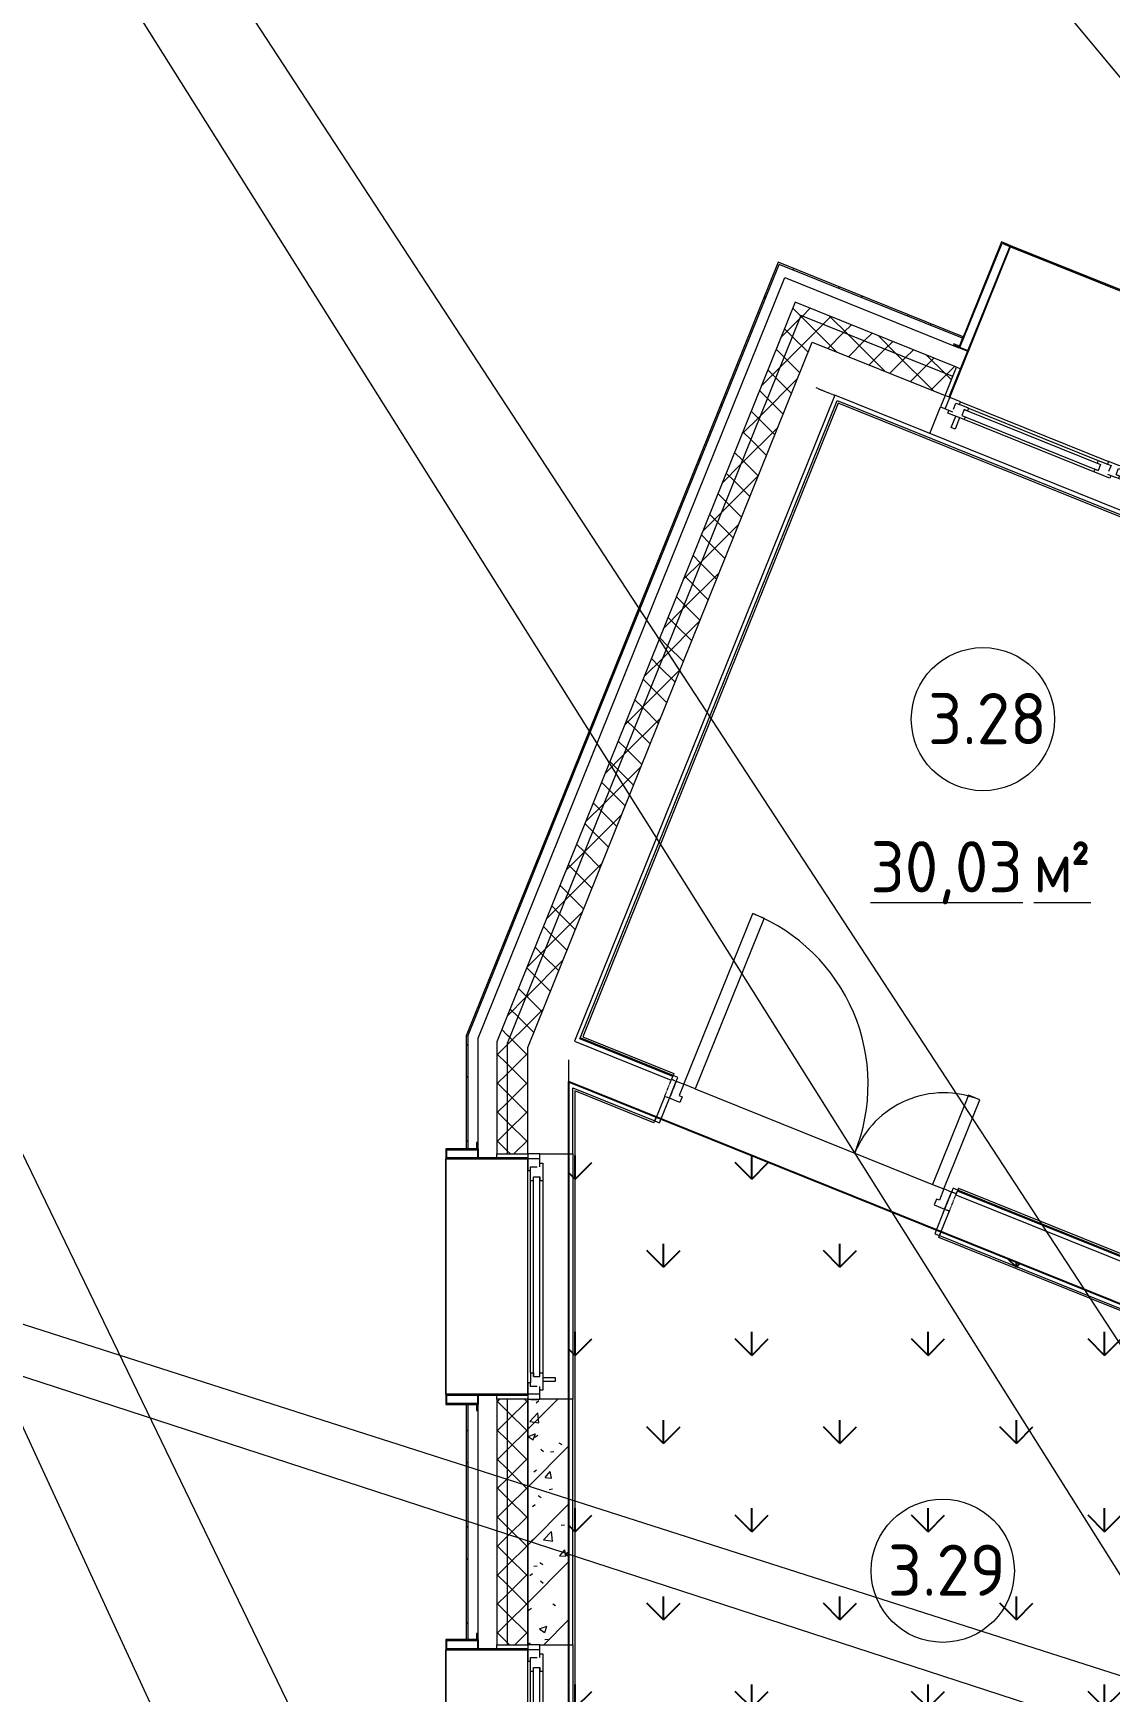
# Model space of a CAD drawing. Header units: millimetres. Extents: x -584918 to 2941280, y 3000189 to 4229862.
# Drawn here: x 162018 to 167279, y 4034362 to 4042472 of the extents above; entities that cross this region are included whole.
import ezdxf

# ---------------------------------------------------------------- set-up
doc = ezdxf.new("R2010")
doc.units = ezdxf.units.MM
doc.linetypes.add('ASVP_Невидимые', pattern=[5, 3, -2])
doc.linetypes.add('ASVP_Штриховая_ш3 п1_5', pattern=[4.5, 3, -1.5])
for name, color, linetype, lineweight in [('_ Окна', 7, 'Continuous', 0), ('Двери', 7, 'Continuous', 0), ('Лестницы', 7, 'Continuous', 0), ('Линии разделители', 7, 'ASVP_Штриховая_ш3 п1_5', 0), ('Марки помещений', 7, 'Continuous', 0), ('Обобщенные модели', 7, 'Continuous', 0), ('Окна', 7, 'Continuous', 0), ('Перекрытие', 7, 'Continuous', 0), ('Стены внутренние', 7, 'Continuous', 0), ('Стены наружные', 7, 'Continuous', 0), ('Стены несущие', 7, 'Continuous', 0), ('Стены отделка', 7, 'Continuous', 0), ('Стены перегородки', 7, 'Continuous', 0), ('Стены штриховка', 7, 'Continuous', 0), ('экспертиза ДУ', 1, 'Continuous', 0), ('экспертиза ДУ пояснения', 6, 'Continuous', 0), ('экспертиза условные обозначения', 1, 'Continuous', 0)]:
    doc.layers.add(name, color=color, linetype=linetype, lineweight=lineweight)
doc.styles.add('GOST Common_2', font='', dxfattribs={"height": 500})
doc.styles.add('GOST Common_3', font='', dxfattribs={"width": 0.9, "height": 500})
doc.styles.get('GOST Common_2').set_extended_font_data('GOST Common')
doc.styles.get('GOST Common_3').set_extended_font_data('GOST Common')
pattern_1 = [(45, (188753.27, 4005092.9), (-235.7317, 235.7317), []), (45, (188910.42, 4005092.9), (-235.7317, 235.7317), [])]
pattern_2 = [(45, (188753.27, 4005092.92), (-70.71068, 70.71068), []), (135, (188753.27, 4005092.92), (-70.71068, -70.71068), [])]

# ---------------------------------------------------------------- blocks, each defined once
blk = doc.blocks.new('ASVP_ДверьПротивопожарнаяСтальная_2 полотна - EI30 1370х2000h_полотна_ О Пр _1250 в свету_-7408122-АР Этаж 03')
at = {"layer": 'Двери', "lineweight": 18}
for p, q in [((-685, 1000), (-625, 1000)), ((-685, 100), (-685, 1000)), ((-625, 1000), (-625, 100)), ((685, 570), (625, 570)), ((625, 570), (625, 100)), ((685, 100), (685, 570)), ((-725, 100), (-685, 100)), ((-725, 10), (-725, 100)), ((-625, 100), (-685, 100)), ((-685, 100), (-685, 40)), ((625, 100), (685, 100)), ((725, 100), (685, 100)), ((685, 100), (685, 40)), ((725, 10), (725, 100)), ((-670, 10), (-725, 10)), ((-685, 40), (-670, 40)), ((-670, 40), (-670, 10)), ((685, 40), (670, 40)), ((670, 40), (670, 10)), ((670, 10), (725, 10))]:
    blk.add_line(p, q, dxfattribs=at)
at = {"layer": 'Двери', "linetype": 'ASVP_Невидимые', "lineweight": 18}
for p, q in [((-750, 100), (-725, 100)), ((-750, 10), (-750, 100)), ((-725, 100), (-725, 10)), ((750, 100), (725, 100)), ((725, 100), (725, 10)), ((750, 10), (750, 100)), ((-725, 10), (-750, 10)), ((725, 10), (750, 10))]:
    blk.add_line(p, q, dxfattribs=at)
at = {"layer": 'Двери'}
for centre, radius, start, end in [((-685, 100), 900, 360, 90), ((685, 100), 470, 90, 180)]:
    blk.add_arc(centre, radius, start, end, dxfattribs=at)
blk = doc.blocks.new('ASVP_ОТКОС_Оштукатуривание дверного откоса - Оштукатуривание дверного откоса-5741163-АР Этаж 03')
at = {"layer": 'Обобщенные модели'}
for p, q in [((-750, 130), (-750, 0)), ((-725, 0), (-725, 130)), ((725, 130), (725, 0)), ((750, 0), (750, 130)), ((-750, 0), (-725, 0)), ((725, 0), (750, 0))]:
    blk.add_line(p, q, dxfattribs=at)
blk = doc.blocks.new('ASVP_ОТКОС_Оштукатуривание дверного откоса - Оштукатуривание дверного откоса-5741164-АР Этаж 03')
at = {"layer": 'Обобщенные модели'}
for p, q in [((-750, 20), (-750, 0)), ((-725, 0), (-725, 20)), ((725, 20), (725, 0)), ((750, 0), (750, 20)), ((-750, 0), (-725, 0)), ((725, 0), (750, 0))]:
    blk.add_line(p, q, dxfattribs=at)
blk = doc.blocks.new('Окно_ПВХ_2Створки_1Фрамуга-верх - ОП_2100_h_х1750_2ст1фр-7979835-АР Этаж 03')
at = {"layer": '_ Окна'}
for p, q in [((-819, 100), (-900, 100)), ((-900, 100), (-900, 40)), ((-875, 40), (-875, 100)), ((-837, 54), (-837, 86)), ((-837, 86), (-819, 86)), ((-819, 86), (-819, 100)), ((-770, 86), (-819, 86)), ((-770, 86), (-770, 72)), ((-87, 86), (-87, 72)), ((-87, 86), (-38, 86)), ((38, 100), (-38, 100)), ((-38, 100), (-38, 86)), ((-38, 86), (-20, 86)), ((-20, 86), (-20, 54)), ((20, 54), (20, 86)), ((20, 86), (38, 86)), ((38, 86), (38, 100)), ((38, 86), (819, 86)), ((819, 100), (819, 86)), ((900, 100), (819, 100)), ((819, 86), (837, 86)), ((837, 86), (837, 54)), ((875, 40), (875, 100)), ((900, 40), (900, 100)), ((-900, 40), (-837, 40)), ((-855, 26), (-855, 40)), ((-770, 26), (-855, 26)), ((-788, 72), (-788, 40)), ((-770, 72), (-788, 72)), ((-788, 72), (-69, 72)), ((-788, 40), (-770, 40)), ((-788, 40), (-69, 40)), ((-770, 40), (-770, 26)), ((-87, 72), (-69, 72)), ((-87, 40), (-87, 26)), ((-69, 40), (-87, 40)), ((-2, 26), (-87, 26)), ((-69, 72), (-69, 40)), ((-20, 40), (20, 40)), ((-2, 40), (-2, 26)), ((20, 54), (837, 54)), ((20, 54), (38, 54)), ((38, 40), (20, 40)), ((38, 54), (38, 40)), ((819, 54), (819, 40)), ((837, 54), (819, 54)), ((837, 40), (819, 40)), ((837, 40), (900, 40))]:
    blk.add_line(p, q, dxfattribs=at)
at = {"layer": 'Окна'}
for p, q in [((-819, 100), (-38, 100)), ((-770, 86), (-87, 86)), ((38, 100), (819, 100)), ((-813.5, -34), (-813.5, 26)), ((-793.5, 26), (-793.5, -34)), ((-87, 26), (-770, 26)), ((819, 40), (38, 40)), ((-793.5, -34), (-813.5, -34))]:
    blk.add_line(p, q, dxfattribs=at)
blk = doc.blocks.new('Окно_ПВХ_1Створка_1Фрамуга-верх - ОП_2100_h_х1150_1ст1фр-7889848-АР Этаж 03')
at = {"layer": '_ Окна'}
for p, q in [((-519, 100), (-600, 100)), ((-600, 100), (-600, 40)), ((-575, 40), (-575, 100)), ((-537, 54), (-537, 86)), ((-537, 86), (-519, 86)), ((-519, 86), (-519, 100)), ((-470, 86), (-519, 86)), ((-470, 86), (-470, 72)), ((470, 86), (470, 72)), ((470, 86), (519, 86)), ((519, 100), (519, 86)), ((600, 100), (519, 100)), ((519, 86), (537, 86)), ((537, 86), (537, 54)), ((575, 40), (575, 100)), ((600, 40), (600, 100)), ((-600, 40), (-537, 40)), ((-555, 26), (-555, 40)), ((-470, 26), (-555, 26)), ((-488, 72), (-488, 40)), ((-470, 72), (-488, 72)), ((-488, 72), (488, 72)), ((-488, 40), (-470, 40)), ((-488, 40), (488, 40)), ((-470, 40), (-470, 26)), ((470, 72), (488, 72)), ((470, 40), (470, 26)), ((488, 40), (470, 40)), ((555, 26), (470, 26)), ((488, 72), (488, 40)), ((537, 40), (600, 40)), ((555, 40), (555, 26))]:
    blk.add_line(p, q, dxfattribs=at)
at = {"layer": 'Окна'}
for p, q in [((-519, 100), (519, 100)), ((-470, 86), (470, 86)), ((-513.5, -34), (-513.5, 26)), ((-493.5, 26), (-493.5, -34)), ((470, 26), (-470, 26)), ((-493.5, -34), (-513.5, -34))]:
    blk.add_line(p, q, dxfattribs=at)
blk = doc.blocks.new('Откос с зашивкой _верх_низ_ - Откос-7924461-АР Этаж 03')
at = {"layer": 'Обобщенные модели'}
for p, q in [((-925, 500), (-925, -50)), ((-875, 500), (-925, 500)), ((-920, -55), (-920, 495)), ((-920, 495), (-875, 495)), ((-880, 500), (-880, -300)), ((-875, 500), (-880, 500)), ((875, 500), (-875, 500)), ((-875, -300), (-875, 500)), ((-875, 495), (-875, 500)), ((-875, 500), (875, 500)), ((-875, 495), (875, 495)), ((880, 500), (875, 500)), ((875, 500), (875, -300)), ((925, 500), (875, 500)), ((875, 500), (875, 495)), ((875, 495), (920, 495)), ((880, -300), (880, 500)), ((920, 495), (920, -55)), ((925, -50), (925, 500)), ((-925, -50), (-955, -50)), ((-955, -50), (-955, -55)), ((-955, -55), (-920, -55)), ((-880, -55), (-920, -55)), ((920, -55), (880, -55)), ((920, -55), (955, -55)), ((955, -50), (925, -50)), ((955, -55), (955, -50))]:
    blk.add_line(p, q, dxfattribs=at)
blk = doc.blocks.new('Откос с зашивкой _верх_низ_ - Откос-7926395-АР Этаж 03')
at = {"layer": 'Обобщенные модели'}
for p, q in [((-580, 300), (-580, -100)), ((-575, 300), (-580, 300)), ((575, 300), (-575, 300)), ((-575, -100), (-575, 300)), ((580, 300), (575, 300)), ((575, 300), (575, -100)), ((580, -100), (580, 300)), ((-620, 55), (-655, 55)), ((-655, 55), (-655, 50)), ((-655, 50), (-625, 50)), ((-625, 50), (-625, -100)), ((-620, -95), (-620, 55)), ((-620, 55), (-580, 55)), ((580, 55), (620, 55)), ((655, 55), (620, 55)), ((620, 55), (620, -95)), ((625, -100), (625, 50)), ((625, 50), (655, 50)), ((655, 50), (655, 55)), ((-625, -100), (-575, -100)), ((-575, -95), (-620, -95)), ((-580, -100), (-575, -100)), ((-575, -100), (-575, -95)), ((-575, -100), (575, -100)), ((575, -100), (-575, -100)), ((620, -95), (575, -95)), ((575, -95), (575, -100)), ((575, -100), (580, -100)), ((575, -100), (625, -100))]:
    blk.add_line(p, q, dxfattribs=at)
blk = doc.blocks.new('Откос с зашивкой _верх_низ_ - Откос-V109-АР Этаж 03')
at = {"layer": 'Обобщенные модели'}
for p, q in [((-580, 300), (-580, -100)), ((-575, 300), (-580, 300)), ((575, 300), (-575, 300)), ((-575, -100), (-575, 300)), ((580, 300), (575, 300)), ((575, 300), (575, -100)), ((580, -100), (580, 300)), ((-620, 55), (-655, 55)), ((-655, 55), (-655, 50)), ((-655, 50), (-625, 50)), ((-625, 50), (-625, -100)), ((-620, -95), (-620, 55)), ((-620, 55), (-580, 55)), ((580, 55), (620, 55)), ((655, 55), (620, 55)), ((620, 55), (620, -95)), ((625, -100), (625, 50)), ((625, 50), (655, 50)), ((655, 50), (655, 55)), ((-625, -100), (-575, -100)), ((-575, -95), (-620, -95)), ((-580, -100), (-575, -100)), ((-575, -100), (-575, -95)), ((-575, -100), (575, -100)), ((575, -100), (-575, -100)), ((620, -95), (575, -95)), ((575, -95), (575, -100)), ((575, -100), (580, -100)), ((575, -100), (625, -100))]:
    blk.add_line(p, q, dxfattribs=at)
blk = doc.blocks.new('ASVP_Марка_Помещение_ДваЗначения - Номер Площадь-685795-АР Этаж 03')
at = {"layer": 'Марки помещений'}
blk.add_circle((0, 0), 3.5, dxfattribs=at)

msp = doc.modelspace()

# ---------------------------------------------------------------- hatches: boundary and pattern name
at = {"layer": 'Стены наружные'}
h = msp.add_hatch(dxfattribs=at)
h.set_pattern_fill('FP_6', color=256, style=0, pattern_type=2)
h.set_pattern_definition(pattern_1)
h.paths.add_polyline_path([(164699.471, 4038951.208), (165662.692, 4041341.424), (165655.272, 4041344.414), (164692.051, 4038954.198), (164694.058, 4038953.389)])
h = msp.add_hatch(dxfattribs=at)
h.set_pattern_fill('FP_6', color=256, style=0, pattern_type=2)
h.set_pattern_definition(pattern_1)
h.paths.add_polyline_path([(166559.592, 4040979.987), (166562.582, 4040987.407), (165658.262, 4041351.835), (165655.272, 4041344.414), (166546.673, 4040985.193)])
h = msp.add_hatch(dxfattribs=at)
h.set_pattern_fill('FP_1', color=256, style=0, pattern_type=2)
h.set_pattern_definition(pattern_2)
h.paths.add_polyline_path([(164334.165, 4037531.032), (165787.7, 4041137.952), (165741.324, 4041156.64), (164334.165, 4037664.802), (164334.165, 4037540.727)])
h = msp.add_hatch(dxfattribs=at)
h.set_pattern_fill('FP_1', color=256, style=0, pattern_type=2)
h.set_pattern_definition(pattern_2)
h.paths.add_polyline_path([(164434.165, 4037511.64), (165861.763, 4041054.198), (165769.011, 4041091.576), (164434.165, 4037779.18), (164434.165, 4037764.925)])
h = msp.add_hatch(dxfattribs=at)
h.set_pattern_fill('FP_1', color=256, style=0, pattern_type=2)
h.set_pattern_definition(pattern_2)
h.paths.add_polyline_path([(179125.283, 4035709.197), (179143.972, 4035755.573), (178030.949, 4036204.105), (178012.26, 4036157.729), (179105.902, 4035717.008)])
h.paths.add_polyline_path([(176899.238, 4036606.26), (176917.926, 4036652.636), (176175.911, 4036951.657), (176157.222, 4036905.281), (176885.048, 4036611.979)])
h.paths.add_polyline_path([(174487.688, 4037578.079), (174506.377, 4037624.455), (172512.212, 4038428.074), (172493.523, 4038381.698), (174473.499, 4037583.797)])
h.paths.add_polyline_path([(170221.101, 4039297.449), (170239.79, 4039343.825), (168199.249, 4040166.133), (168180.56, 4040119.757), (170183.724, 4039312.512)])
h.paths.add_polyline_path([(166511.026, 4040792.555), (166529.561, 4040838.993), (165787.7, 4041137.952), (165769.011, 4041091.576), (166496.836, 4040798.273)])
h = msp.add_hatch(dxfattribs=at)
h.set_pattern_fill('FP_1', color=256, style=0, pattern_type=2)
h.set_pattern_definition(pattern_2)
h.paths.add_polyline_path([(179180.657, 4035579.068), (179218.035, 4035671.82), (178012.26, 4036157.729), (177974.883, 4036064.977), (179143.972, 4035593.851)])
h.paths.add_polyline_path([(176861.86, 4036513.508), (176899.238, 4036606.26), (176157.222, 4036905.281), (176119.845, 4036812.529), (176839.433, 4036522.546)])
h.paths.add_polyline_path([(174450.311, 4037485.327), (174487.688, 4037578.079), (172493.523, 4038381.698), (172456.145, 4038288.946), (174427.884, 4037494.364)])
h.paths.add_polyline_path([(170183.724, 4039204.698), (170221.101, 4039297.449), (168180.56, 4040119.757), (168143.182, 4040027.005), (170169.28, 4039210.518)])
h.paths.add_polyline_path([(166473.648, 4040699.803), (166511.026, 4040792.555), (165861.763, 4041054.198), (165824.385, 4040961.446), (166470.213, 4040701.187)])
h = msp.add_hatch(dxfattribs=at)
h.set_pattern_fill('FP_6', color=256, style=0, pattern_type=2)
h.set_pattern_definition(pattern_1)
h.paths.add_polyline_path([(164134.165, 4037548.412), (164699.471, 4038951.208), (164692.051, 4038954.198), (164134.165, 4037568.263), (164134.165, 4037558.568)])
h = msp.add_hatch(dxfattribs=at)
h.set_pattern_fill('FP_1', color=256, style=0, pattern_type=2)
h.set_pattern_definition(pattern_2)
h.paths.add_polyline_path([(164334.165, 4017742.249), (164434.165, 4017742.249), (164434.165, 4030992.249), (164334.165, 4030992.249), (164334.165, 4018972.216)])
h.paths.add_polyline_path([(164434.165, 4032192.249), (164434.102, 4033392.249), (164334.165, 4033392.249), (164334.165, 4032192.249), (164434.102, 4032192.249)])
h.paths.add_polyline_path([(164334.165, 4034592.249), (164434.165, 4034592.249), (164434.102, 4035792.249), (164334.165, 4035792.249), (164334.165, 4034873.739)])
h.paths.add_polyline_path([(164434.165, 4036992.249), (164434.165, 4037779.18), (164334.165, 4037531.032), (164334.165, 4036992.249), (164434.102, 4036992.249)])
h = msp.add_hatch(dxfattribs=at)
h.set_pattern_fill('FP_1', color=256, style=0, pattern_type=2)
h.set_pattern_definition(pattern_2)
h.paths.add_polyline_path([(164284.165, 4017692.249), (164334.165, 4017692.249), (164334.165, 4030992.249), (164284.165, 4030992.249), (164284.165, 4017842.249)])
h.paths.add_polyline_path([(164284.165, 4032192.249), (164334.165, 4032192.249), (164334.165, 4033392.249), (164284.165, 4033392.249), (164284.165, 4032705.35)])
h.paths.add_polyline_path([(164334.165, 4034592.249), (164334.165, 4035792.249), (164284.165, 4035792.249), (164284.165, 4034592.249)])
h.paths.add_polyline_path([(164284.165, 4036992.249), (164334.165, 4036992.249), (164334.165, 4037664.802), (164284.165, 4037540.727), (164284.165, 4037017.249)])
h = msp.add_hatch(dxfattribs=at)
h.set_pattern_fill('FP_6', color=256, style=0, pattern_type=2)
h.set_pattern_definition(pattern_1)
h.paths.add_polyline_path([(164134.165, 4037017.249), (164142.165, 4037017.249), (164142.165, 4037568.263), (164134.165, 4037548.412), (164134.165, 4037414.642)])
h = msp.add_hatch(dxfattribs=at)
h.set_pattern_fill('FP_6', color=256, style=0, pattern_type=2)
h.set_pattern_definition(pattern_1)
h.paths.add_polyline_path([(164134.165, 4034617.249), (164142.165, 4034617.249), (164142.165, 4035767.249), (164134.165, 4035767.249), (164134.165, 4034873.739)])
h = msp.add_hatch(dxfattribs=at)
h.set_pattern_fill('FP_4', color=256, style=0, pattern_type=2)
h.set_pattern_definition([(45, (188753.27, 4005092.92), (-141.4214, 141.4214), [])])
h.paths.add_polyline_path([(164604.941, 4032192.249), (164634.165, 4032192.249), (164634.165, 4033392.249), (164434.165, 4033392.249), (164434.165, 4032192.249), (164494.165, 4032192.249)])
h.paths.add_polyline_path([(164604.941, 4034592.249), (164634.165, 4034592.249), (164634.165, 4035792.249), (164434.165, 4035792.249), (164434.165, 4034592.249), (164494.165, 4034592.249)])
h = msp.add_hatch(dxfattribs=at)
h.set_pattern_fill('FP_5', color=256, style=0, pattern_type=2)
h.set_pattern_definition([(50, (188753.27, 4005092.92), (364.368, -31.8783), [38.1, -419.1]), (355, (188753.27, 4005092.9), (-70.486, 382.1133), [30.48, -335.28]), (100.451, (188783.63, 4005090.26), (293.885, 350.2334), [32.38, -356.18]), (46.184, (188753.27, 4005194.5), (542.1585, -84.086), [57.15, -628.65]), (96.636, (188798.45, 4005187.5), (474.805, 494.8554), [48.57, -534.27]), (351.184, (188753.27, 4005194.5), (474.81, 494.85), [45.72, -502.92]), (21, (188804.07, 4005169.12), (303.2285, -204.5305), [38.1, -419.1]), (326, (188804.07, 4005169.1), (123.604, 368.376), [30.48, -335.28]), (71.451, (188829.33, 4005152.07), (426.834, 163.8427), [32.38, -356.18]), (37.5, (188753.27, 4005092.92), (6.17665, 169.11015), [16.764, -314.452, 16.764, -323.596, -336.55]), (37.5, (188753.27, 4005092.92), (6.17665, 169.11015), [-671.576, 16.764, -319.786]), (7.5, (188753.27, 4005092.92), (133.6389, 200.3615), [16.764, -177.292, 16.764, -306.832, -128.27]), (7.5, (188753.27, 4005092.92), (133.6389, 200.3615), [-517.652, 16.764, -111.506]), (327.5, (188639.98, 4005092.92), (271.1818, -11.45836), [16.764, -110.236, 16.764, -379.476, -525.78]), (327.5, (188639.98, 4005092.92), (271.1818, -11.45836), [-523.24, 16.764, -509.016]), (317.5, (188589.18, 4005092.92), (296.2585, 50.8528), [16.764, -148.336, 16.764, -246.38, -373.38]), (317.5, (188589.18, 4005092.92), (296.2585, 50.8528), [-428.244, 16.764, -356.616])])
h.paths.add_polyline_path([(164604.941, 4032192.249), (164634.165, 4032192.249), (164634.165, 4033392.249), (164434.165, 4033392.249), (164434.165, 4032192.249), (164494.165, 4032192.249)])
h.paths.add_polyline_path([(164604.941, 4034592.249), (164634.165, 4034592.249), (164634.165, 4035792.249), (164434.165, 4035792.249), (164434.165, 4034592.249), (164494.165, 4034592.249)])
at = {"layer": 'экспертиза условные обозначения', "lineweight": -3}
h = msp.add_hatch(dxfattribs=at)
h.set_pattern_fill('GRASS', color=3, scale=24)
h.set_pattern_definition([(90, (188374.25, 3759702.1), (-431.0523, 431.0523), [114.3, -747.8046]), (45, (188374.25, 3759702.1), (-431.0523, 431.0523), [114.3, -495.3]), (135, (188374.25, 3759702.1), (-431.0523, -431.0523), [114.3, -495.3])])
edge = h.paths.add_edge_path()
edge.add_line((167434.165, 4030642.249), (167434.165, 4032538.058))
edge.add_arc((168529.285, 4032545.285), 1095.144, 67.6731889, 180.3781121, ccw=False)
edge.add_line((168945.319, 4033558.329), (171901.702, 4032366.951))
edge.add_line((171901.702, 4032366.951), (172611.876, 4034129.237))
edge.add_line((172611.876, 4034129.237), (164634.165, 4037344.135))
edge.add_line((164634.165, 4037344.135), (164634.165, 4030642.249))
edge.add_line((164634.165, 4030642.249), (167434.165, 4030642.249))

# ---------------------------------------------------------------- linework, layer by layer
at = {"layer": 'Лестницы'}
msp.add_line((165253.269, 4037310.275), (166412.667, 4036843.055), dxfattribs=at)
at = {"layer": 'Линии разделители'}
for p, q in [((165842.382, 4040738.565), (165935.134, 4040701.187)), ((164634.165, 4037451.95), (164634.165, 4037344.135))]:
    msp.add_line(p, q, dxfattribs=at)
at = {"layer": 'Перекрытие'}
msp.add_line((166430.664, 4036620.173), (165086.096, 4037162.014), dxfattribs=at)
at = {"layer": 'Стены внутренние'}
for p, q in [((165951.746, 4040662.148), (164703.333, 4037564.235)), ((168891.981, 4039477.277), (165951.746, 4040662.148)), ((166398.893, 4040514.299), (166451.222, 4040644.152)), ((165144.804, 4037375.547), (164690.32, 4037558.698)), ((164703.333, 4037564.235), (165148.542, 4037384.822)), ((165148.542, 4037384.822), (165144.804, 4037375.547)), ((165051.36, 4037143.668), (164664.165, 4037299.702)), ((164664.165, 4037299.702), (164664.165, 4030672.249)), ((165051.36, 4037143.668), (165055.098, 4037152.943)), ((164654.165, 4036992.249), (164654.165, 4035792.249)), ((166539.821, 4036824.158), (166536.083, 4036814.883)), ((167797.508, 4036306.547), (166536.083, 4036814.883)), ((166539.821, 4036824.158), (167801.246, 4036315.822)), ((166442.639, 4036583.003), (166446.376, 4036592.278)), ((172600.663, 4034101.411), (166442.639, 4036583.003)), ((164654.165, 4034592.249), (164654.165, 4033392.249))]:
    msp.add_line(p, q, dxfattribs=at)
at = {"layer": 'Стены наружные'}
for p, q in [((166582.653, 4040916.787), (166540.903, 4040933.611)), ((166529.715, 4040838.93), (166548.265, 4040831.455)), ((164192.165, 4037017.249), (164192.165, 4036972.249)), ((164284.165, 4036972.249), (164284.165, 4036992.249)), ((164494.165, 4036992.249), (164634.165, 4036992.249)), ((164192.165, 4035812.249), (164192.165, 4035767.249)), ((164284.165, 4035792.249), (164284.165, 4035812.249)), ((164192.165, 4034617.249), (164192.165, 4034572.249)), ((164284.165, 4034572.249), (164284.165, 4034592.249))]:
    msp.add_line(p, q, dxfattribs=at)
at = {"layer": 'Стены несущие'}
for p, q in [((164434.165, 4035792.249), (164434.165, 4034592.249)), ((164434.165, 4034592.249), (164434.165, 4035792.249)), ((164634.165, 4035792.249), (164494.165, 4035792.249)), ((164634.165, 4034592.249), (164634.165, 4035792.249)), ((164494.165, 4034592.249), (164634.165, 4034592.249))]:
    msp.add_line(p, q, dxfattribs=at)
at = {"layer": 'Стены отделка'}
for p, q in [((165658.262, 4041351.835), (164692.051, 4038954.198)), ((166562.582, 4040987.407), (165658.262, 4041351.835)), ((164745.847, 4038932.519), (165690.379, 4041276.359)), ((165690.379, 4041276.359), (166540.903, 4040933.611)), ((166540.903, 4040933.611), (166562.582, 4040987.407)), ((165935.134, 4040701.187), (164662.425, 4037542.985)), ((164688.451, 4037554.06), (165946.208, 4040675.161)), ((173819.044, 4037524.089), (165935.134, 4040701.187)), ((165946.208, 4040675.161), (173793.018, 4037513.014)), ((164692.051, 4038954.198), (164134.165, 4037569.815)), ((164192.165, 4037558.568), (164745.847, 4038932.519)), ((164134.165, 4037569.815), (164134.165, 4037017.249)), ((164192.165, 4037017.249), (164192.165, 4037558.568)), ((164662.425, 4037542.985), (165135.46, 4037352.359)), ((165142.936, 4037370.91), (164688.451, 4037554.06)), ((165062.574, 4037171.493), (164634.165, 4037344.135)), ((164634.165, 4037344.135), (164634.165, 4036992.249)), ((165137.329, 4037356.997), (165142.936, 4037370.91)), ((164654.165, 4037314.513), (165055.098, 4037152.943)), ((164654.165, 4036992.249), (164654.165, 4037314.513)), ((165055.098, 4037152.943), (165062.574, 4037171.493)), ((164134.165, 4037017.249), (164192.165, 4037017.249)), ((164634.165, 4036992.249), (164654.165, 4036992.249)), ((166526.738, 4036791.695), (172546.336, 4034365.887)), ((166534.214, 4036810.245), (166528.607, 4036796.332)), ((172535.261, 4034391.913), (166534.214, 4036810.245)), ((166453.852, 4036610.829), (166446.376, 4036592.278)), ((166446.376, 4036592.278), (172604.401, 4034110.686)), ((172611.876, 4034129.237), (166453.852, 4036610.829)), ((164192.165, 4035767.249), (164134.165, 4035767.249)), ((164134.165, 4035767.249), (164134.165, 4034617.249)), ((164192.165, 4034617.249), (164192.165, 4035767.249)), ((164654.165, 4035792.249), (164634.165, 4035792.249)), ((164654.165, 4034592.249), (164654.165, 4035792.249)), ((164134.165, 4034617.249), (164192.165, 4034617.249)), ((164634.165, 4034592.249), (164654.165, 4034592.249))]:
    msp.add_line(p, q, dxfattribs=at)
at = {"layer": 'Стены перегородки'}
for p, q in [((165741.324, 4041156.64), (164284.165, 4037540.727)), ((166529.715, 4040838.93), (165741.324, 4041156.64)), ((164434.165, 4037511.64), (165824.385, 4040961.446)), ((165824.385, 4040961.446), (166473.648, 4040699.803)), ((166473.648, 4040699.803), (166529.715, 4040838.93)), ((164284.165, 4037540.727), (164284.165, 4036992.249)), ((164434.165, 4036992.249), (164434.165, 4037511.64)), ((164284.165, 4036992.249), (164434.165, 4036992.249)), ((164434.165, 4035792.249), (164284.165, 4035792.249)), ((164284.165, 4035792.249), (164284.165, 4034592.249)), ((164284.165, 4034592.249), (164434.165, 4034592.249))]:
    msp.add_line(p, q, dxfattribs=at)
at = {"layer": 'Стены штриховка'}
for p, q in [((164699.471, 4038951.208), (165662.692, 4041341.424)), ((166559.592, 4040979.987), (165662.692, 4041341.424)), ((165769.011, 4041091.576), (164334.165, 4037531.032)), ((166511.026, 4040792.555), (165769.011, 4041091.576)), ((164142.165, 4037568.263), (164699.471, 4038951.208)), ((164142.165, 4037568.263), (164142.165, 4037017.249)), ((164334.165, 4037531.032), (164334.165, 4036992.249)), ((164142.165, 4035767.249), (164142.165, 4034617.249)), ((164334.165, 4035792.249), (164334.165, 4034592.249))]:
    msp.add_line(p, q, dxfattribs=at)
at = {"layer": 'экспертиза ДУ'}
for points in [[(180237.456, 4029950.349), (115127.279, 4051168.128)], [(115127.279, 4051168.128), (181187.117, 4030001.57)]]:
    msp.add_lwpolyline(points, dxfattribs=at)
at = {"layer": 'экспертиза ДУ пояснения'}
for points in [[(148498.361, 4064875.94), (168039.104, 4022482.752)], [(168929.112, 4022576.412), (148498.361, 4064875.94)], [(148498.361, 4064875.94), (174782.347, 4023083.089)], [(175751.483, 4023177.614), (148498.361, 4064875.94)], [(148498.361, 4064875.94), (187664.311, 4017827.005)]]:
    msp.add_lwpolyline(points, dxfattribs=at)
at = {"layer": 'экспертиза условные обозначения', "color": 3, "lineweight": -3}
msp.add_lwpolyline([(167434.165, 4030642.249), (167434.165, 4032538.058, -0.53566129), (168945.319, 4033558.329), (171901.702, 4032366.951), (172611.876, 4034129.237), (164634.165, 4037344.135), (164634.165, 4030642.249), (167434.165, 4030642.249)], format="xyb", dxfattribs=at)

# ---------------------------------------------------------------- block references
at = {"layer": 'Двери', "rotation": 338.0513009164578}
msp.add_blockref('ASVP_ДверьПротивопожарнаяСтальная_2 полотна - EI30 1370х2000h_полотна_ О Пр _1250 в свету_-7408122-АР Этаж 03', (165795.59, 4036983.913), dxfattribs=at)
at = {"layer": 'Марки помещений', "xscale": 99.99999999999993, "yscale": 99.99999999999993, "zscale": 99.99999999999993}
for p in [(166658.763, 4039117.611), (166462.426, 4034953.781)]:
    msp.add_blockref('ASVP_Марка_Помещение_ДваЗначения - Номер Площадь-685795-АР Этаж 03', p, dxfattribs=at)
at = {"layer": 'Обобщенные модели'}
for name, p, rotation in [('Откос с зашивкой _верх_низ_ - Откос-7924461-АР Этаж 03', (167420.548, 4040641.66), 338.0513009164582), ('ASVP_ОТКОС_Оштукатуривание дверного откоса - Оштукатуривание дверного откоса-5741164-АР Этаж 03', (165840.444, 4037095.215), 158.0513009164576), ('ASVP_ОТКОС_Оштукатуривание дверного откоса - Оштукатуривание дверного откоса-5741163-АР Этаж 03', (165750.737, 4036872.611), 338.0513009164578), ('Откос с зашивкой _верх_низ_ - Откос-V109-АР Этаж 03', (164134.102, 4036392.249), 270.0000000000003), ('Откос с зашивкой _верх_низ_ - Откос-7926395-АР Этаж 03', (164134.102, 4033992.249), 270.0000000000003)]:
    msp.add_blockref(name, p, dxfattribs=dict(at, rotation=rotation))
at = {"layer": 'Окна'}
for name, p, rotation in [('Окно_ПВХ_2Створки_1Фрамуга-верх - ОП_2100_h_х1750_2ст1фр-7979835-АР Этаж 03', (167271.038, 4040270.652), 338.0513009164579), ('Окно_ПВХ_1Створка_1Фрамуга-верх - ОП_2100_h_х1150_1ст1фр-7889848-АР Этаж 03', (164534.165, 4036392.249), 89.99999999999979), ('Окно_ПВХ_1Створка_1Фрамуга-верх - ОП_2100_h_х1150_1ст1фр-7889848-АР Этаж 03', (164534.165, 4033992.249), 89.99999999999979)]:
    msp.add_blockref(name, p, dxfattribs=dict(at, rotation=rotation))

# ---------------------------------------------------------------- texts
at = {"layer": 'Марки помещений', "char_height": 250, "attachment_point": 1}
for s, insert, width, style in [('3.28', (166390.105, 4039245.336), 663.79725, 'GOST Common_2'), ('\\L30,03 ', (166109.319, 4038520.805), 966.83512, 'GOST Common_2'), ('\\L\\fGOST Common|b0|i0|c238|p34|;\\W.9;\\L²', (167085.632, 4038520.805), 165.94931, 'GOST Common_3'), ('\\L\\fGOST Common|b0|i0|c204|p34|;\\W.9;\\Lм', (166907.038, 4038520.805), 216.45562, 'GOST Common_2'), ('3.29', (166193.769, 4035081.506), 663.79725, 'GOST Common_2')]:
    msp.add_mtext(s, dxfattribs=dict(at, insert=insert, width=width, style=style))

doc.saveas('drawing.dxf')
